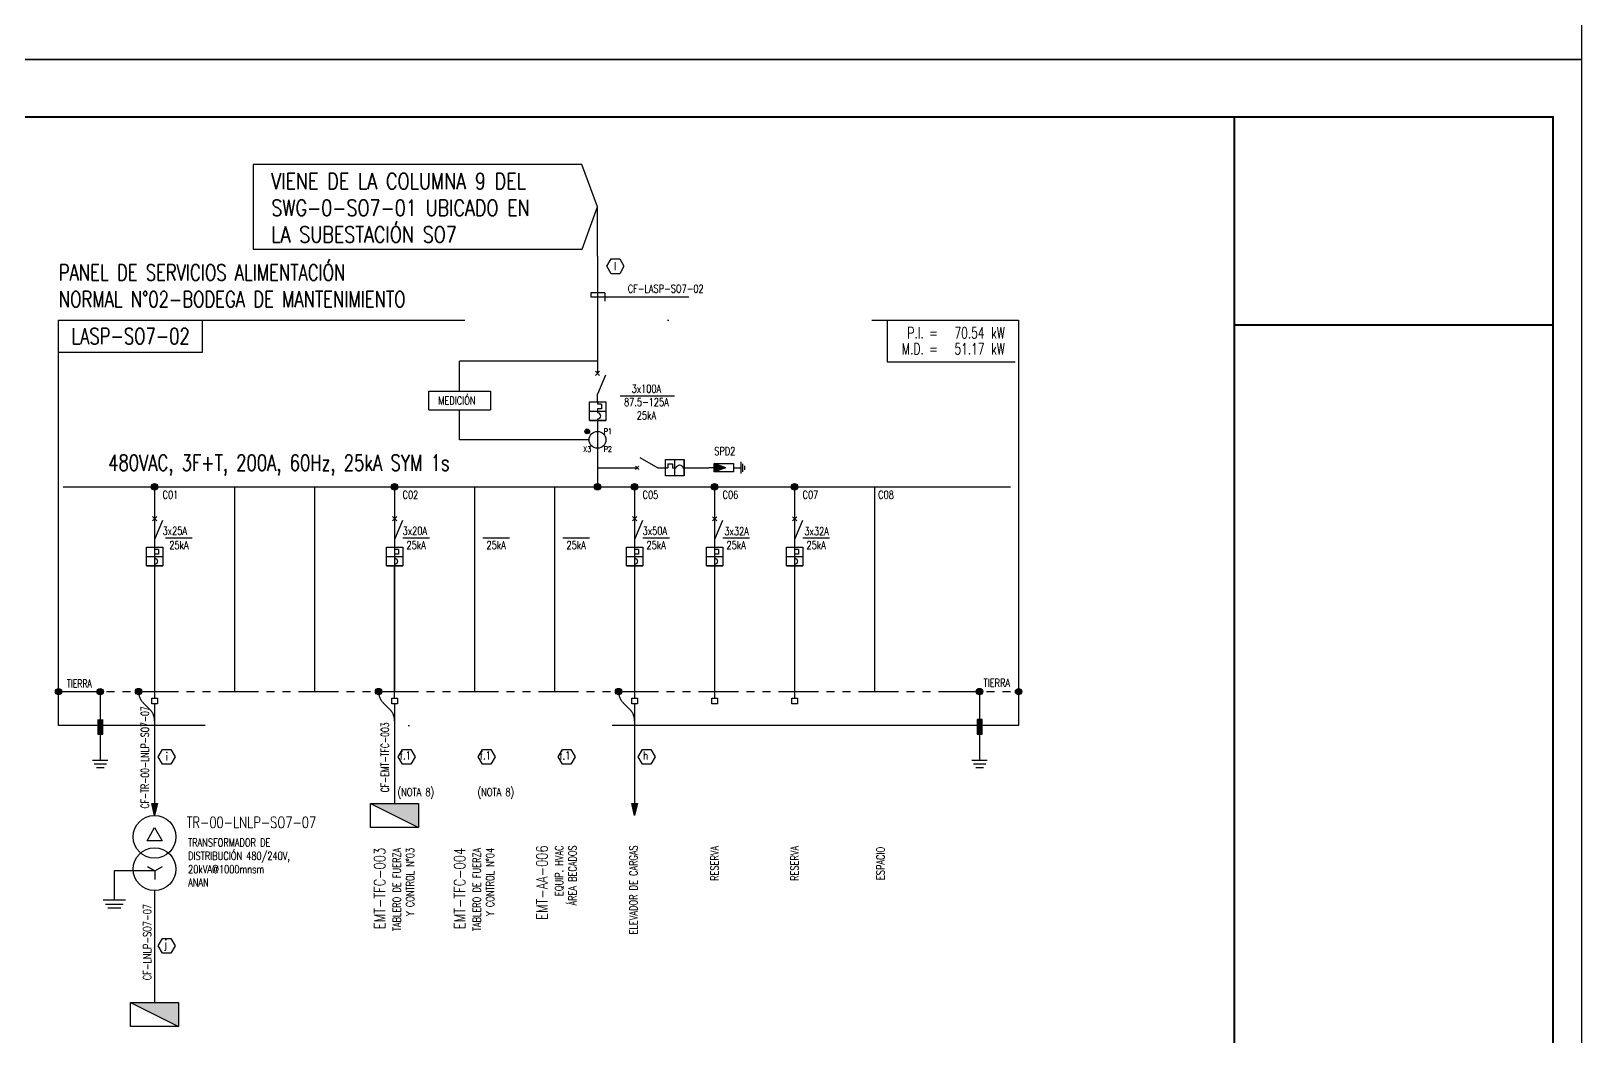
# Model space of a CAD drawing. Header units: millimetres. Extents: x 0 to 840, y -1485 to 297.
# Drawn here: x 571.1 to 840, y -466.4 to -292.1 of the extents above; entities that cross this region are included whole.
import ezdxf
from ezdxf.enums import TextEntityAlignment as Align

# ---------------------------------------------------------------- set-up
doc = ezdxf.new("R2018")
doc.units = ezdxf.units.MM
for name, pattern in [('CONTINUA', [0]), ('DASHDOT', [25.4, 12.7, -6.35, 0, -6.35]), ('HIDDEN', [0.2, 0.1, -0.1]), ('PHANTOM', [2.5, 1.25, -0.25, 0.25, -0.25, 0.25, -0.25])]:
    doc.linetypes.add(name, pattern=pattern)
for name, color, linetype in [('E-EQP-TRAF', 1, 'Continuous'), ('E-ONE-ELI', 3, 'Continuous'), ('E-ONE-PROT', 2, 'HIDDEN'), ('E-SYM', 2, 'Continuous'), ('E-TEXTO', 7, 'Continuous'), ('MEMBRETE', 7, 'Continuous'), ('X-DIM', 40, 'Continuous'), ('X-TIT', 6, 'Continuous')]:
    doc.layers.add(name, color=color, linetype=linetype)
doc.layers.add('TEMPORAL', color=7, linetype='Continuous', lineweight=0)
doc.styles.add('GMI', font='romans.shx', dxfattribs={"width": 0.75})
doc.styles.add('GMI-texto', font='ROMANS', dxfattribs={"width": 0.75})
doc.styles.get("Standard").update_dxf_attribs({"font": 'arial.ttf'})

# ---------------------------------------------------------------- blocks, each defined once
blk = doc.blocks.new('*U66')
h = blk.add_hatch(color=6)
h.dxf.hatch_style = 1
edge = h.paths.add_edge_path()
edge.add_arc((0, 0), 1, 0, 360)
h = blk.add_hatch(color=4)
h.dxf.hatch_style = 1
edge = h.paths.add_edge_path()
edge.add_arc((-5, -63.97), 1, 0, 360)
h = blk.add_hatch(color=3)
h.dxf.hatch_style = 1
h.paths.add_polyline_path([(-0.91, -98.97), (0.91, -98.97), (0, -102.67)])
at = {"color": 4}
for p, q in [((-0.66, -10.66), (0.66, -9.34)), ((0.66, -10.66), (-0.66, -9.34))]:
    blk.add_line(p, q, dxfattribs=at)
at = {"color": 6}
blk.add_line((2.5, -10.5), (0, -16.52), dxfattribs=at)
at = {"color": 2}
for p, q in [((-2.54, -18.87), (2.54, -18.87)), ((-2.54, -21.78), (-2.54, -18.87)), ((2.54, -18.87), (2.54, -21.78)), ((-2.54, -21.78), (2.54, -21.78)), ((-2.54, -24.69), (-2.54, -21.78)), ((2.54, -21.78), (2.54, -24.69)), ((-2.54, -24.69), (2.54, -24.69)), ((2.54, -24.69), (-2.54, -24.69))]:
    blk.add_line(p, q, dxfattribs=at)
at = {"color": 3}
for p, q in [((0, -16.52), (0, -18.87)), ((0, -16.52), (0, -18.87)), ((0, -18.87), (0, -19.6)), ((1.23, -19.6), (0, -19.6)), ((1.23, -21.05), (0, -21.05)), ((0, -21.05), (0, -21.78)), ((0, -21.78), (0, -22.25)), ((1.23, -19.6), (1.23, -21.05)), ((0, -24.3), (0, -24.69)), ((0, -24.69), (0, -24.69))]:
    blk.add_line(p, q, dxfattribs=at)
for points in [[(0, 0), (0, -10)], [(0, -16.52), (0, -18.87)], [(0, -24.69), (0, -66.04)], [(0, -67.76), (0, -98.97)]]:
    blk.add_lwpolyline(points, dxfattribs=at)
at = {"color": 4, "linetype": 'PHANTOM', "ltscale": 5}
blk.add_lwpolyline([(-5, -64, 0.197455), (-3.54, -67.51), (-1.46, -69.58, -0.198912), (0, -73.11, -10.045481)], format="xyb", dxfattribs=at)
at = {"color": 2}
blk.add_lwpolyline([(-0.86, -66.04), (0.86, -66.04), (0.86, -67.76), (-0.86, -67.76)], close=True, dxfattribs=at)
at = {"color": 3}
blk.add_lwpolyline([(-0.91, -98.97), (0.91, -98.97), (0, -102.67)], close=True, dxfattribs=at)
at = {"color": 6}
blk.add_circle((0, 0), 1, dxfattribs=at)
at = {"color": 4}
blk.add_circle((-5, -63.97), 1, dxfattribs=at)
at = {"color": 3, "extrusion": (0, 0, -1)}
blk.add_ellipse((-0.12, -23.28), major_axis=(-0.732, 0.732), ratio=1, start_param=0.903548, end_param=3.808841, dxfattribs=at)
at = {"style": 'GMI', "width": 0.75}
for tag, p in [('CIRCUITO', (2.5, -2.5)), ('CIRCUITO', (2.5, -2.5)), ('CIRCUITO', (2.5, -2.5)), ('INTERRUPTOR', (2.5, -13.73)), ('INTERRUPTOR', (2.5, -13.73)), ('INTERRUPTOR', (2.5, -13.73))]:
    blk.add_attdef(tag, text='', height=2.5, dxfattribs=at).set_placement(p, align=Align.MIDDLE_LEFT)
at = {"color": 7, "style": 'GMI', "width": 0.75}
blk.add_attdef('CONDUCTOR_NOTA', text='', height=2.5, rotation=90, dxfattribs=at).set_placement((-3, -84.54), align=Align.MIDDLE_CENTER)
blk.add_attdef('CONDUCTOR_NOTA', text='', height=2.5, rotation=90, dxfattribs=at).set_placement((-3, -84.54), align=Align.MIDDLE_CENTER)
blk = doc.blocks.new('*U69')
h = blk.add_hatch(color=6)
h.dxf.hatch_style = 1
edge = h.paths.add_edge_path()
edge.add_arc((168.42, 51.93), 1, 0, 360)
h = blk.add_hatch(color=4)
h.dxf.hatch_style = 1
edge = h.paths.add_edge_path()
edge.add_arc((0, -12.07), 1, 0, 360)
h = blk.add_hatch(color=4)
h.dxf.hatch_style = 1
edge = h.paths.add_edge_path()
edge.add_arc((13, -12.07), 1, 0, 360)
h = blk.add_hatch(color=4)
h.dxf.hatch_style = 1
edge = h.paths.add_edge_path()
edge.add_arc((100, -12.07), 1, 0, 360)
at = {"color": 40}
blk.add_line((170.73, 112.56), (170.73, 109.87), dxfattribs=at)
at = {"color": 4}
for p, q in [((167.76, 86.68), (169.08, 88)), ((169.08, 86.68), (167.76, 88))]:
    blk.add_line(p, q, dxfattribs=at)
at = {"color": 6}
blk.add_line((170.92, 86.84), (168.42, 80.82), dxfattribs=at)
at = {"color": 2}
for p, q in [((165.88, 78.47), (170.97, 78.47)), ((165.88, 75.56), (165.88, 78.47)), ((170.97, 78.47), (170.97, 75.56)), ((165.88, 75.56), (170.97, 75.56)), ((165.88, 72.66), (165.88, 75.56)), ((170.97, 75.56), (170.97, 72.66)), ((165.88, 72.66), (170.97, 72.66)), ((170.97, 72.66), (165.88, 72.66))]:
    blk.add_line(p, q, dxfattribs=at)
at = {"color": 3}
for p, q in [((168.42, 78.47), (168.42, 77.74)), ((169.65, 77.74), (168.42, 77.74)), ((169.65, 77.74), (169.65, 76.29)), ((169.65, 76.29), (168.42, 76.29)), ((168.42, 76.29), (168.42, 75.56)), ((168.42, 75.56), (168.42, 75.1)), ((168.42, 73.04), (168.42, 72.66)), ((168.42, 72.66), (168.42, 72.65))]:
    blk.add_line(p, q, dxfattribs=at)
for points in [[(168.42, 124), (168.42, 87.34)], [(168.42, 78.47), (168.42, 80.82)], [(168.42, 72.66), (168.42, 51.93)]]:
    blk.add_lwpolyline(points, dxfattribs=at)
at = {"color": 40}
blk.add_lwpolyline([(170.73, 112.56), (166.32, 112.56), (166.32, 111.22), (196.99, 111.22)], dxfattribs=at)
at = {"color": 6, "linetype": 'DASHDOT', "ltscale": 10}
blk.add_lwpolyline([(0, 104), (300, 104), (300, -22.69), (0, -22.69)], close=True, dxfattribs=at)
for points in [[(0, 94), (45, 94), (45, 104)], [(258.9, 104), (258.9, 91), (298.9, 91)]]:
    blk.add_lwpolyline(points, dxfattribs=at)
at = {"color": 6}
blk.add_lwpolyline([(1.47, 51.93), (297.5, 51.93)], dxfattribs=at)
at = {"color": 4, "linetype": 'PHANTOM', "ltscale": 10}
blk.add_lwpolyline([(0, -12.07), (300, -12.07)], dxfattribs=at)
at = {"color": 6}
blk.add_circle((168.42, 51.93), 1, dxfattribs=at)
at = {"color": 4}
for centre in [(0, -12.07), (13, -12.07), (100, -12.07)]:
    blk.add_circle(centre, 1, dxfattribs=at)
at = {"color": 3, "extrusion": (0, 0, -1)}
blk.add_ellipse((168.3, 74.07), major_axis=(-0.732, 0.732), ratio=1, start_param=0.903548, end_param=3.808841, dxfattribs=at)
at = {"layer": 'Defpoints', "color": 250}
for points in [[(30, 51.93), (30, -12.07)], [(55, 51.93), (55, -12.07)], [(80, 51.93), (80, -12.07)], [(105, 51.93), (105, -12.07)], [(130, 51.93), (130, -12.07)], [(155, 51.93), (155, -12.07)], [(180, 51.93), (180, -12.07)], [(205, 51.93), (205, -12.07)], [(230, 51.93), (230, -12.07)], [(255, 51.93), (255, -12.07)]]:
    blk.add_lwpolyline(points, dxfattribs=at)
at = {"color": 4, "style": 'GMI', "width": 0.7}
for s, p in [('P.I. =', (274.78, 100)), ('M.D. =', (274.78, 95))]:
    blk.add_text(s, height=3.5, dxfattribs=at).set_placement(p, align=Align.MIDDLE_RIGHT)
for p in [(291.4, 100), (291.4, 95)]:
    blk.add_text('kW', height=3.5, dxfattribs=at).set_placement(p, align=Align.MIDDLE_LEFT)
at = {"color": 7, "style": 'GMI', "width": 0.7}
blk.add_text('TIERRA', height=2.5, dxfattribs=at).set_placement((6.5, -9.57), align=Align.MIDDLE_CENTER)
at = {"color": 7, "style": 'GMI', "width": 0.75}
blk.add_attdef('NOTA_ALIMENTADOR', text='', height=2.5, dxfattribs=at).set_placement((189.74, 113.81), align=Align.MIDDLE_CENTER)
at = {"color": 6, "style": 'GMI', "width": 0.75}
blk.add_attdef('TABLERO_TAG', text='', height=5, dxfattribs=at).set_placement((22.5, 99), align=Align.MIDDLE_CENTER)
at = {"color": 4, "style": 'GMI', "width": 0.7}
for tag, p in [('POT.INSTALADA', (289.4, 100)), ('MAX.DEMANDA', (289.4, 95))]:
    blk.add_attdef(tag, text='', height=3.5, dxfattribs=at).set_placement(p, align=Align.MIDDLE_RIGHT)
at = {"color": 7, "lineweight": 30, "width": 0.75, "flags": 104}
blk.add_attdef('INTERRUPTOR', text='', height=2.5, dxfattribs=at).set_placement((173.05, 84.05), align=Align.MIDDLE_LEFT)
at = {"color": 6, "style": 'GMI', "width": 0.75}
blk.add_attdef('DESCRIP_BARRA', text='', height=5, dxfattribs=at).set_placement((15.5, 59.43), align=Align.MIDDLE_LEFT)
blk = doc.blocks.new('*U67')
h = blk.add_hatch(color=6)
h.dxf.hatch_style = 1
edge = h.paths.add_edge_path()
edge.add_arc((0, 0), 1, 0, 360)
h = blk.add_hatch(color=4)
h.dxf.hatch_style = 1
edge = h.paths.add_edge_path()
edge.add_arc((-5, -63.97), 1, 0, 360)
h = blk.add_hatch(color=5)
h.dxf.hatch_style = 1
h.paths.add_polyline_path([(7.5, -98.97), (-7.5, -98.97), (7.5, -106.47)])
at = {"color": 4}
for p, q in [((-0.66, -10.66), (0.66, -9.34)), ((0.66, -10.66), (-0.66, -9.34))]:
    blk.add_line(p, q, dxfattribs=at)
at = {"color": 6}
blk.add_line((2.5, -10.5), (0, -16.52), dxfattribs=at)
at = {"color": 2}
for p, q in [((-2.54, -18.87), (2.54, -18.87)), ((-2.54, -21.78), (-2.54, -18.87)), ((2.54, -18.87), (2.54, -21.78)), ((-2.54, -21.78), (2.54, -21.78)), ((-2.54, -24.69), (-2.54, -21.78)), ((2.54, -21.78), (2.54, -24.69)), ((-2.54, -24.69), (2.54, -24.69)), ((2.54, -24.69), (-2.54, -24.69))]:
    blk.add_line(p, q, dxfattribs=at)
at = {"color": 3}
for p, q in [((0, -16.52), (0, -18.87)), ((0, -16.52), (0, -18.87)), ((0, -18.87), (0, -19.6)), ((1.23, -19.6), (0, -19.6)), ((1.23, -21.05), (0, -21.05)), ((0, -21.05), (0, -21.78)), ((0, -21.78), (0, -22.25)), ((1.23, -19.6), (1.23, -21.05)), ((0, -24.3), (0, -24.69)), ((0, -24.69), (0, -24.69))]:
    blk.add_line(p, q, dxfattribs=at)
for points in [[(0, 0), (0, -10)], [(0, -16.52), (0, -18.87)], [(0, -66.04), (0, -24.69)], [(0, -67.76), (0, -98.97)]]:
    blk.add_lwpolyline(points, dxfattribs=at)
at = {"color": 4, "linetype": 'PHANTOM', "ltscale": 5}
blk.add_lwpolyline([(-5, -64, 0.197455), (-3.54, -67.51), (-1.46, -69.58, -0.198912), (0, -73.11, -10.045481)], format="xyb", dxfattribs=at)
at = {"color": 2}
blk.add_lwpolyline([(-0.86, -66.04), (0.86, -66.04), (0.86, -67.76), (-0.86, -67.76)], close=True, dxfattribs=at)
at = {"color": 5}
blk.add_lwpolyline([(-7.5, -98.97), (7.5, -98.97), (7.5, -106.47), (-7.5, -106.47)], close=True, dxfattribs=at)
blk.add_lwpolyline([(-7.5, -98.97), (7.5, -106.47)], dxfattribs=at)
at = {"color": 6}
blk.add_circle((0, 0), 1, dxfattribs=at)
at = {"color": 4}
blk.add_circle((-5, -63.97), 1, dxfattribs=at)
at = {"color": 3, "extrusion": (0, 0, -1)}
blk.add_ellipse((-0.12, -23.28), major_axis=(-0.732, 0.732), ratio=1, start_param=0.903548, end_param=3.808841, dxfattribs=at)
at = {"style": 'GMI', "width": 0.75}
for tag, p in [('CIRCUITO', (2.5, -2.5)), ('CIRCUITO', (2.5, -2.5)), ('CIRCUITO', (2.5, -2.5)), ('INTERRUPTOR', (2.5, -13.73)), ('INTERRUPTOR', (2.5, -13.73)), ('INTERRUPTOR', (2.5, -13.73))]:
    blk.add_attdef(tag, text='', height=2.5, dxfattribs=at).set_placement(p, align=Align.MIDDLE_LEFT)
at = {"color": 7, "style": 'GMI', "width": 0.75}
blk.add_attdef('CONDUCTOR_NOTA', text='', height=2.5, rotation=90, dxfattribs=at).set_placement((-3, -84.54), align=Align.MIDDLE_CENTER)
blk.add_attdef('CONDUCTOR_NOTA', text='', height=2.5, rotation=90, dxfattribs=at).set_placement((-3, -84.54), align=Align.MIDDLE_CENTER)
blk = doc.blocks.new('Descargador de Sobre Tensión')
at = {"layer": 'E-ONE-PROT', "linetype": 'CONTINUA'}
h = blk.add_hatch(color=256, dxfattribs=at)
h.dxf.hatch_style = 1
h.paths.add_polyline_path([(639.27, 806.35), (636.68, 806.35), (637.98, 802.65)])
for p, q in [((637.98, 802.65), (636.68, 806.35)), ((639.27, 806.35), (636.68, 806.35)), ((637.98, 802.65), (639.27, 806.35))]:
    blk.add_line(p, q, dxfattribs=at)
at = {"layer": 'E-SYM'}
for p, q in [((637.98, 806.35), (637.98, 807.97)), ((637.98, 800.31), (637.98, 797.97)), ((639.79, 797.97), (636.17, 797.97)), ((636.76, 797.37), (639.17, 797.37)), ((637.35, 796.77), (638.55, 796.77))]:
    blk.add_line(p, q, dxfattribs=at)
blk.add_lwpolyline([(636.68, 806.35), (639.27, 806.35), (639.27, 800.31), (636.68, 800.31), (636.68, 806.35)], dxfattribs=at)

msp = doc.modelspace()

# ---------------------------------------------------------------- hatches: boundary and pattern name
msp.add_hatch(color=1).paths.add_polyline_path([(667.1409, -361.4586, -1), (667.96, -361.4586, -1)])
h = msp.add_hatch(color=6)
h.dxf.hatch_style = 1
edge = h.paths.add_edge_path()
edge.add_arc((689.6365, -371.0628), 0.5547, 0, 360)
h = msp.add_hatch(color=6)
h.dxf.hatch_style = 1
edge = h.paths.add_edge_path()
edge.add_arc((703.5049, -371.0628), 0.5547, 0, 360)
h = msp.add_hatch(color=4)
h.dxf.hatch_style = 1
edge = h.paths.add_edge_path()
edge.add_arc((735.5711, -406.5593), 0.5547, 0, 360)
h = msp.add_hatch(color=4)
h.dxf.hatch_style = 1
edge = h.paths.add_edge_path()
edge.add_arc((742.3362, -406.5658), 0.5547, 0, 360)
at = {"linetype": 'PHANTOM', "ltscale": 10}
h = msp.add_hatch(color=4, dxfattribs=at)
h.dxf.hatch_style = 1
h.paths.add_polyline_path([(583.5607, -411.3868), (582.6946, -411.3868), (582.6946, -413.9198), (583.5607, -413.9198)])
h = msp.add_hatch(color=4, dxfattribs=at)
h.dxf.hatch_style = 1
h.paths.add_polyline_path([(736.0042, -411.3803), (735.1381, -411.3803), (735.1381, -413.9133), (736.0042, -413.9133)])
h = msp.add_hatch(color=5)
h.dxf.hatch_style = 1
h.paths.add_polyline_path([(596.7187, -460.4489), (588.3977, -460.4489), (596.7187, -464.6094)])

# ---------------------------------------------------------------- linework, layer by layer
at = {"color": 3, "linetype": 'ByBlock'}
for p, q in [((669.3461, -349.3059), (645.4347, -349.3059)), ((645.4347, -354.525), (645.4347, -349.3059)), ((645.4347, -362.9394), (645.4347, -357.7203)), ((667.8899, -362.9394), (645.4347, -362.9394))]:
    msp.add_line(p, q, dxfattribs=at)
at = {"color": 2, "ltscale": 0.1}
for p, q in [((640.0809, -354.525), (650.7885, -354.525)), ((640.0809, -357.7203), (640.0809, -354.525)), ((650.7885, -354.525), (650.7885, -357.7203)), ((640.0809, -357.7203), (650.7885, -357.7203))]:
    msp.add_line(p, q, dxfattribs=at)
at = {"color": 3}
for p, q in [((679.8174, -367.7739), (681.1205, -367.7739)), ((679.8174, -367.7739), (681.1205, -367.7739)), ((681.1205, -367.7739), (681.5236, -367.7739)), ((681.5236, -367.092), (681.5236, -367.7739)), ((681.5236, -367.092), (682.3298, -367.092)), ((682.3298, -367.092), (682.3298, -367.7739)), ((682.3298, -367.7739), (682.7328, -367.7739)), ((682.7328, -367.7739), (682.9927, -367.7739)), ((684.1331, -367.7739), (684.3452, -367.7739)), ((684.3452, -367.7739), (684.3501, -367.7739)), ((689.6365, -380.229), (689.6365, -381.5321)), ((689.6365, -380.229), (689.6365, -381.5321)), ((689.6365, -381.5321), (689.6365, -381.9352)), ((703.5049, -380.229), (703.5049, -381.5321)), ((703.5049, -380.229), (703.5049, -381.5321)), ((703.5049, -381.5321), (703.5049, -381.9352)), ((690.3185, -381.9352), (689.6365, -381.9352)), ((690.3185, -382.7414), (689.6365, -382.7414)), ((689.6365, -382.7414), (689.6365, -383.1444)), ((689.6365, -383.1444), (689.6365, -383.4042)), ((690.3185, -381.9352), (690.3185, -382.7414)), ((704.1868, -381.9352), (703.5049, -381.9352)), ((704.1868, -382.7414), (703.5049, -382.7414)), ((703.5049, -382.7414), (703.5049, -383.1444)), ((703.5049, -383.1444), (703.5049, -383.4042)), ((704.1868, -381.9352), (704.1868, -382.7414)), ((689.6365, -384.5447), (689.6365, -384.7568)), ((689.6365, -384.7568), (689.6365, -384.7617)), ((689.6365, -384.7617), (689.6365, -407.698)), ((689.6365, -384.7617), (689.6365, -407.698)), ((703.5049, -384.5447), (703.5049, -384.7568)), ((703.5049, -384.7568), (703.5049, -384.7617)), ((703.5049, -384.7617), (703.5049, -407.698)), ((703.5049, -384.7617), (703.5049, -407.698))]:
    msp.add_line(p, q, dxfattribs=at)
at = {"color": 2}
for p, q in [((681.1205, -369.1847), (681.1205, -366.3631)), ((681.1205, -366.3631), (682.7328, -366.3631)), ((682.7328, -369.1847), (682.7328, -366.3631)), ((682.7328, -366.3631), (684.3452, -366.3631)), ((684.3452, -369.1847), (684.3452, -366.3631)), ((684.3452, -366.3631), (684.3452, -369.1847)), ((682.7328, -369.1847), (681.1205, -369.1847)), ((684.3452, -369.1847), (682.7328, -369.1847)), ((688.2258, -381.5321), (691.0473, -381.5321)), ((688.2258, -383.1444), (688.2258, -381.5321)), ((691.0473, -381.5321), (691.0473, -383.1444)), ((702.0941, -381.5321), (704.9156, -381.5321)), ((702.0941, -383.1444), (702.0941, -381.5321)), ((704.9156, -381.5321), (704.9156, -383.1444)), ((688.2258, -383.1444), (691.0473, -383.1444)), ((688.2258, -384.7568), (688.2258, -383.1444)), ((691.0473, -383.1444), (691.0473, -384.7568)), ((702.0941, -383.1444), (704.9156, -383.1444)), ((702.0941, -384.7568), (702.0941, -383.1444)), ((704.9156, -383.1444), (704.9156, -384.7568)), ((688.2258, -384.7568), (691.0473, -384.7568)), ((691.0473, -384.7568), (688.2258, -384.7568)), ((702.0941, -384.7568), (704.9156, -384.7568)), ((704.9156, -384.7568), (702.0941, -384.7568))]:
    msp.add_line(p, q, dxfattribs=at)
at = {"color": 4}
for p, q in [((689.271, -376.9757), (690.0021, -376.2446)), ((690.0021, -376.9757), (689.271, -376.2446)), ((703.1393, -376.9757), (703.8704, -376.2446)), ((703.8704, -376.9757), (703.1393, -376.2446))]:
    msp.add_line(p, q, dxfattribs=at)
at = {"color": 6}
for p, q in [((691.0231, -376.8863), (689.6365, -380.229)), ((704.8915, -376.8863), (703.5049, -380.229))]:
    msp.add_line(p, q, dxfattribs=at)
at = {"color": 4, "linetype": 'PHANTOM', "ltscale": 10}
for p, q in [((583.1277, -406.5677), (583.1277, -418.4482)), ((735.5711, -406.5612), (735.5711, -418.4418)), ((582.6946, -411.3868), (582.6946, -413.9198)), ((582.6946, -413.9198), (583.5607, -413.9198)), ((583.5607, -413.9198), (583.5607, -411.3868)), ((736.0042, -411.3803), (735.1381, -411.3803)), ((735.1381, -411.3803), (735.1381, -413.9133)), ((735.1381, -413.9133), (736.0042, -413.9133)), ((736.0042, -413.9133), (736.0042, -411.3803)), ((581.7935, -418.4482), (584.4619, -418.4482)), ((582.0603, -419.0609), (584.1951, -419.0609)), ((734.2369, -418.4418), (736.9053, -418.4418)), ((734.5038, -419.0544), (736.6385, -419.0544)), ((582.4606, -419.7319), (583.7948, -419.7319)), ((734.904, -419.7254), (736.2382, -419.7254))]:
    msp.add_line(p, q, dxfattribs=at)
for points in [[(420, -297), (840, -297), (840, 0), (420, 0)], [(420, -594), (840, -594), (840, -297), (420, -297)]]:
    msp.add_lwpolyline(points, close=True)
at = {"color": 2, "ltscale": 0.1}
msp.add_lwpolyline([(609.6342, -329.8793), (666.6833, -329.8793), (669.3461, -322.5362), (666.604, -315.1931), (609.6342, -315.1931), (609.6342, -329.8793)], dxfattribs=at)
at = {"color": 3}
for points in [[(669.3461, -331.0849), (669.3461, -322.5362)], [(679.8174, -367.7739), (681.1205, -367.7739)], [(689.6365, -371.0628), (689.6365, -376.6101)], [(703.5049, -371.0628), (703.5049, -376.6101)], [(689.6365, -380.229), (689.6365, -381.5321)], [(703.5049, -380.229), (703.5049, -381.5321)], [(689.6365, -384.7617), (689.6365, -407.698)], [(703.5049, -384.7617), (703.5049, -407.698)]]:
    msp.add_lwpolyline(points, dxfattribs=at)
for points in [[(673.2419, -355.3002), (682.6662, -355.3002)], [(594.4629, -379.9263), (599.1011, -379.9263)], [(635.5818, -379.9338), (640.2201, -379.9338)], [(649.4502, -379.9338), (654.0884, -379.9338)], [(663.3185, -379.9338), (667.9567, -379.9338)], [(677.1869, -379.9338), (681.8251, -379.9338)], [(691.0552, -379.9338), (695.6934, -379.9338)], [(704.9235, -379.9338), (709.5617, -379.9338)]]:
    msp.add_lwpolyline(points)
at = {"color": 4}
for points in [[(675.9043, -368.0681), (676.4927, -367.4797)], [(675.9043, -367.4797), (676.4927, -368.0681)]]:
    msp.add_lwpolyline(points, dxfattribs=at)
at = {"color": 6}
msp.add_lwpolyline([(676.6833, -365.9645), (679.8174, -367.7739)], dxfattribs=at)
at = {"color": 2}
for points in [[(689.1594, -407.698), (690.1137, -407.698), (690.1137, -408.6519), (689.1594, -408.6519)], [(703.0277, -407.698), (703.982, -407.698), (703.982, -408.6519), (703.0277, -408.6519)]]:
    msp.add_lwpolyline(points, close=True, dxfattribs=at)
at = {"color": 3, "linetype": 'ByBlock'}
msp.add_lwpolyline([(592.5582, -441.0338), (592.5582, -460.4489)], dxfattribs=at)
at = {"color": 5}
msp.add_lwpolyline([(588.3977, -460.4489), (596.7187, -460.4489), (596.7187, -464.6094), (588.3977, -464.6094)], close=True, dxfattribs=at)
msp.add_lwpolyline([(588.3977, -460.4489), (596.7187, -464.6094)], dxfattribs=at)
at = {"color": 1}
msp.add_circle((667.5505, -361.4586), 0.4095, dxfattribs=at)
at = {"color": 2}
msp.add_circle((669.3461, -362.9394), 1.4562, dxfattribs=at)
at = {"color": 6}
for centre in [(689.6365, -371.0628), (703.5049, -371.0628)]:
    msp.add_circle(centre, 0.5547, dxfattribs=at)
at = {"color": 4}
for centre in [(735.5711, -406.5593), (742.3362, -406.5658)]:
    msp.add_circle(centre, 0.5547, dxfattribs=at)
at = {"color": 3, "extrusion": (0, 0, -1)}
for centre, major_axis in [((683.5629, -367.8416), (-0.406, -0.406)), ((689.5688, -383.9745), (-0.406, 0.406)), ((703.4372, -383.9745), (-0.406, 0.406))]:
    msp.add_ellipse(centre, major_axis=major_axis, ratio=1, start_param=0.90354813, end_param=3.80884085, dxfattribs=at)
at = {"layer": 'E-EQP-TRAF'}
for p, q in [((591.3143, -436.8436), (592.6267, -437.6013)), ((592.6267, -437.6013), (593.9391, -436.8436)), ((592.6267, -437.6013), (592.6267, -439.1167)), ((587.5353, -442.7098), (583.6208, -442.7098)), ((587.091, -443.4341), (584.0651, -443.4341)), ((586.691, -444.086), (584.4651, -444.086))]:
    msp.add_line(p, q, dxfattribs=at)
for points in [[(593.8706, -432.4076), (591.2458, -432.4076), (592.5582, -430.1345), (593.8706, -432.4076)], [(592.6267, -437.6013), (585.5781, -437.6013), (585.5781, -442.7098)]]:
    msp.add_lwpolyline(points, dxfattribs=at)
for centre in [(592.5582, -431.7223), (592.5582, -437.3288)]:
    msp.add_circle(centre, 3.7051, dxfattribs=at)
at = {"layer": 'E-ONE-ELI'}
for p, q in [((669.3461, -367.7739), (676.1985, -367.7739)), ((684.3501, -367.7739), (688.6382, -367.7739))]:
    msp.add_line(p, q, dxfattribs=at)
at = {"layer": 'MEMBRETE', "const_width": 0.3537}
msp.add_lwpolyline([(435, -584), (835, -584), (835, -307), (435, -307)], close=True, dxfattribs=at)
for points in [[(779.754, -584), (779.754, -307)], [(835, -343.0408), (779.754, -343.0408)]]:
    msp.add_lwpolyline(points, dxfattribs=at)
at = {"layer": 'X-DIM'}
for points in [[(671.7097, -331.5722), (673.1909, -331.5722), (673.9315, -332.8549), (673.1909, -334.1377), (671.7097, -334.1377), (670.9691, -332.8549), (671.7097, -331.5722)], [(593.9017, -416.5883), (595.3829, -416.5883), (596.1235, -417.8711), (595.3829, -419.1538), (593.9017, -419.1538), (593.1611, -417.8711), (593.9017, -416.5883)], [(635.5067, -416.5883), (636.9879, -416.5883), (637.7285, -417.8711), (636.9879, -419.1538), (635.5067, -419.1538), (634.7661, -417.8711), (635.5067, -416.5883)], [(649.375, -416.5883), (650.8562, -416.5883), (651.5968, -417.8711), (650.8562, -419.1538), (649.375, -419.1538), (648.6344, -417.8711), (649.375, -416.5883)], [(663.2434, -416.5883), (664.7246, -416.5883), (665.4651, -417.8711), (664.7246, -419.1538), (663.2434, -419.1538), (662.5028, -417.8711), (663.2434, -416.5883)], [(677.1117, -416.5883), (678.5929, -416.5883), (679.3335, -417.8711), (678.5929, -419.1538), (677.1117, -419.1538), (676.3711, -417.8711), (677.1117, -416.5883)], [(593.9017, -449.3175), (595.3829, -449.3175), (596.1235, -450.6002), (595.3829, -451.8829), (593.9017, -451.8829), (593.1611, -450.6002), (593.9017, -449.3175)]]:
    msp.add_lwpolyline(points, dxfattribs=at)

# ---------------------------------------------------------------- block references
ref = msp.add_blockref('*U69', (575.9162, -399.8719), dxfattribs=dict(xscale=0.5547335278416554, yscale=0.5547335278416554, zscale=0.5547335278416554))
ref.add_attrib('NOTA_ALIMENTADOR', 'CF-LASP-SO7-02', dxfattribs={"color": 7, "height": 1.386834, "style": 'GMI', "width": 0.75}).set_placement((681.1696, -336.7391), align=Align.MIDDLE_CENTER)
ref.add_attrib('TABLERO_TAG', 'LASP-SO7-02', dxfattribs={"color": 6, "height": 2.773668, "style": 'GMI', "width": 0.75}).set_placement((588.3977, -344.9533), align=Align.MIDDLE_CENTER)
ref.add_attrib('DESCRIP_BARRA', '480VAC, 3F+T, 200A, 60Hz, 25kA SYM 1s', dxfattribs={"color": 6, "height": 2.773668, "style": 'GMI', "width": 0.75}).set_placement((584.5145, -366.9023), align=Align.MIDDLE_LEFT)
lines = msp.add_mtext('\\W0.7500;', dxfattribs={"color": 7, "insert": (671.9127, -353.2469), "char_height": 2.5, "attachment_point": 1})
ref.add_attrib('INTERRUPTOR', '', (671.9127, -353.2469), dxfattribs={"flags": 104}).embed_mtext(lines)
ref.add_attrib('POT.INSTALADA', '70.54', dxfattribs={"color": 4, "height": 1.94157, "style": 'GMI', "width": 0.7}).set_placement((736.4547, -344.3985), align=Align.MIDDLE_RIGHT)
ref.add_attrib('MAX.DEMANDA', '51.17', dxfattribs={"color": 4, "height": 1.94157, "style": 'GMI', "width": 0.7}).set_placement((736.4547, -347.1722), align=Align.MIDDLE_RIGHT)
ref = msp.add_blockref('*U66', (592.5582, -371.0628), dxfattribs=dict(xscale=0.5547335278416554, yscale=0.5547335278416554, zscale=0.5547335278416554))
ref.add_attrib('CIRCUITO', 'C01', dxfattribs={"height": 1.38683, "style": 'GMI', "width": 0.75}).set_placement((593.945, -372.4496), align=Align.MIDDLE_LEFT)
ref.add_attrib('INTERRUPTOR', '3x25A', dxfattribs={"height": 1.38683, "style": 'GMI', "width": 0.75}).set_placement((593.945, -378.6804), align=Align.MIDDLE_LEFT)
ref.add_attrib('CONDUCTOR_NOTA', 'CF-TR-00-LNLP-SO7-07', dxfattribs={"color": 7, "height": 1.386834, "rotation": 90, "style": 'GMI', "width": 0.7}).set_placement((590.894, -417.9625), align=Align.MIDDLE_CENTER)
ref = msp.add_blockref('*U67', (634.1632, -371.0628), dxfattribs=dict(xscale=0.5547335278416554, yscale=0.5547335278416554, zscale=0.5547335278416554))
ref.add_attrib('INTERRUPTOR', '3x20A', dxfattribs={"height": 1.38683, "style": 'GMI', "width": 0.75}).set_placement((635.55, -378.6804), align=Align.MIDDLE_LEFT)
ref.add_attrib('CONDUCTOR_NOTA', 'CF-EMT-TFC-003', dxfattribs={"color": 7, "height": 1.386834, "rotation": 90, "style": 'GMI', "width": 0.7}).set_placement((632.499, -417.9625), align=Align.MIDDLE_CENTER)
ref = msp.add_blockref('*U66', (675.7682, -371.0628), dxfattribs=dict(xscale=0.5547335278416554, yscale=0.5547335278416554, zscale=0.5547335278416554))
ref.add_attrib('CIRCUITO', 'C05', dxfattribs={"height": 1.38683, "style": 'GMI', "width": 0.75}).set_placement((677.155, -372.4496), align=Align.MIDDLE_LEFT)
ref.add_attrib('INTERRUPTOR', '3x50A', dxfattribs={"height": 1.38683, "style": 'GMI', "width": 0.75}).set_placement((677.155, -378.6804), align=Align.MIDDLE_LEFT)
at = {"layer": 'E-SYM', "linetype": 'CONTINUA', "xscale": 0.554733527841563, "yscale": 0.554733527841563, "zscale": 0.554733527841563, "rotation": 90}
msp.add_blockref('Descargador de Sobre Tensión', (1136.8485, -721.6808), dxfattribs=at)

# ---------------------------------------------------------------- texts
at = {"style": 'GMI-texto', "width": 0.75}
for s, p in [('MEDICIÓN', (641.7387, -356.8229)), ('TIERRA', (736.2607, -405.7454))]:
    msp.add_text(s, height=1.38683, dxfattribs=at).set_placement(p)
for s, p in [('P1', (671.1309, -361.4477)), ('X3', (667.5613, -364.5438)), ('P2', (671.1309, -364.5438))]:
    msp.add_text(s, height=0.97078, dxfattribs=at).set_placement(p, align=Align.MIDDLE_CENTER)
at = {"color": 4, "style": 'GMI', "width": 0.75}
msp.add_text('TR-00-LNLP-SO7-07', height=1.941567, dxfattribs=at).set_placement((598.1161, -429.2199), align=Align.MIDDLE_LEFT)
at = {"style": 'GMI-texto', "width": 0.75}
for p in [(689.6365, -436.3219), (703.5049, -436.3219)]:
    msp.add_text('RESERVA', height=1.38683, rotation=90, dxfattribs=at).set_placement(p, align=Align.MIDDLE_CENTER)
at = {"color": 8, "style": 'GMI-texto', "width": 0.75}
msp.add_text('ESPACIO', height=1.38683, rotation=90, dxfattribs=at).set_placement((718.3967, -436.3383), align=Align.MIDDLE_CENTER)
at = {"char_height": 1.38683, "attachment_point": 5, "style": 'GMI-texto'}
for s, insert, width in [('3x100A\\P87.5-125A\\P25kA', (677.8183, -356.382), 6.106031), ('SPD2', (691.4076, -364.8874), 3.629542)]:
    msp.add_mtext(s, dxfattribs=dict(at, insert=insert, width=width))
at = {"style": 'GMI', "width": 0.75}
for tag, p in [('C02', (635.55, -372.4496)), ('C06', (691.0234, -372.4496)), ('C07', (704.8917, -372.4496)), ('C08', (717.9982, -372.4496))]:
    msp.add_attdef(tag, text='C-00', height=1.38683, dxfattribs=at).set_placement(p, align=Align.MIDDLE_LEFT)
at = {"layer": 'E-TEXTO', "color": 6, "insert": (612.8014, -328.7457), "char_height": 2.773668, "width": 52.071726, "attachment_point": 7, "style": 'GMI'}
msp.add_mtext('{\\W0.8;VIENE DE LA COLUMNA 9 DEL SWG-0-SO7-01 UBICADO EN LA SUBESTACIÓN SO7}', dxfattribs=at)
at = {"layer": 'E-TEXTO', "style": 'GMI-texto'}
for s, insert, char_height, attachment_point in [('\\A1;{\\C7;l}', (672.561, -332.8101), 1.386834, 6), ('\\A1;3x32A', (693.4532, -378.0633), 1.38683, 2), ('\\A1;3x32A', (707.3216, -378.0633), 1.38683, 2), ('\\A1;25kA', (596.782, -380.481), 1.38683, 2), ('\\A1;25kA', (637.901, -380.4885), 1.38683, 2), ('\\A1;25kA', (651.7693, -380.4885), 1.38683, 2), ('\\A1;25kA', (665.6376, -380.4885), 1.38683, 2), ('\\A1;25kA', (679.506, -380.4885), 1.38683, 2), ('\\A1;25kA', (693.3743, -380.4885), 1.38683, 2), ('\\A1;25kA', (707.2426, -380.4885), 1.38683, 2), ('\\A1;{\\C7;i}', (594.6955, -417.7773), 1.386834, 5)]:
    msp.add_mtext(s, dxfattribs=dict(at, insert=insert, char_height=char_height, attachment_point=attachment_point))
at = {"layer": 'E-TEXTO', "char_height": 1.386834, "width": 0.271064, "attachment_point": 6, "style": 'GMI-texto'}
for s, insert in [('\\A1;{\\C7;f.1}', (636.9717, -417.6126)), ('\\A1;{\\C7;f.1}', (650.84, -417.6126)), ('\\A1;{\\C7;f.1}', (664.6269, -417.6126)), ('\\A1;{\\C7;h}', (678.1083, -417.6126)), ('\\A1;{\\C7;j}', (594.6998, -450.5259))]:
    msp.add_mtext(s, dxfattribs=dict(at, insert=insert))
at = {"layer": 'E-TEXTO', "char_height": 1.386834, "attachment_point": 6, "rotation": 90, "style": 'GMI-texto'}
for s, insert, width in [('\\A1;{\\H1.4x;\\C4;EMT-TFC-003\\P\\H0.71429x;\\C256;TABLERO DE FUERZA\\PY CONTROL N°03}', (634.0691, -433.6345), 20.139894), ('\\A1;{\\H1.4x;\\C4;EMT-TFC-004\\P\\H0.71429x;\\C256;TABLERO DE FUERZA\\PY CONTROL N°04}', (647.9375, -433.6345), 20.139894), ('\\A1;{\\H1.4x;\\C4;EMT-AA-006\\H0.71429x;\\C256;\\PEQUIP. HVAC\\PÁREA BECADOS}', (662.2179, -433.2084), 23.403832), ('\\A1;{\\H1.00001x;ELEVADOR DE CARGAS}', (675.5694, -433.205), 26.262659), ('\\A1;CF-LNLP-SO7-07', (591.2869, -443.3726), 14.494978)]:
    msp.add_mtext(s, dxfattribs=dict(at, insert=insert, width=width))
at = {"layer": 'TEMPORAL', "style": 'GMI-texto', "width": 0.75}
for p in [(634.6866, -424.6651), (648.5549, -424.6651)]:
    msp.add_text('(NOTA 8)', height=1.38683, dxfattribs=at).set_placement(p)
at = {"layer": 'X-TIT', "color": 4, "insert": (575.9676, -332.5576), "char_height": 2.773668, "width": 72.052982, "attachment_point": 1, "style": 'GMI-texto'}
msp.add_mtext('{\\C6;PANEL DE SERVICIOS ALIMENTACIÓN\\PNORMAL N°02-BODEGA DE MANTENIMIENTO}', dxfattribs=at)
at = {"layer": 'X-TIT', "color": 4, "insert": (598.3686, -432.0197), "char_height": 1.941567, "width": 21.15519, "attachment_point": 1, "rotation": 359.999964, "style": 'GMI'}
msp.add_mtext('{\\H0.71429x;\\C7;TRANSFORMADOR DE DISTRIBUCIÓN 480/240V, 20kVA@1000mnsm\\PANAN}', dxfattribs=at)

doc.saveas('drawing.dxf')
